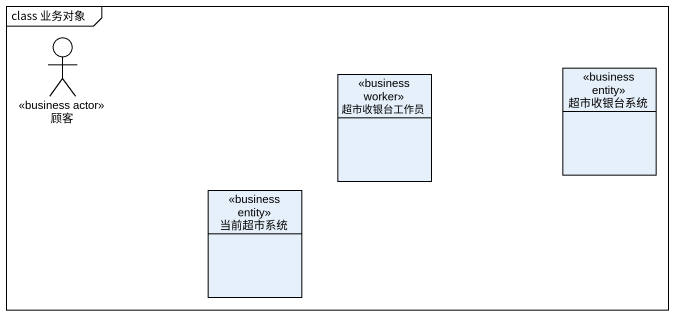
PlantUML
@startuml
mainframe class 业务对象
allowmixing
hide circle
hide empty members
actor 顾客 <<business actor>>
class 超市收银台工作员 <<business worker>>
class 超市收银台系统 <<business entity>>
class 当前超市系统 <<business entity>>
@enduml
